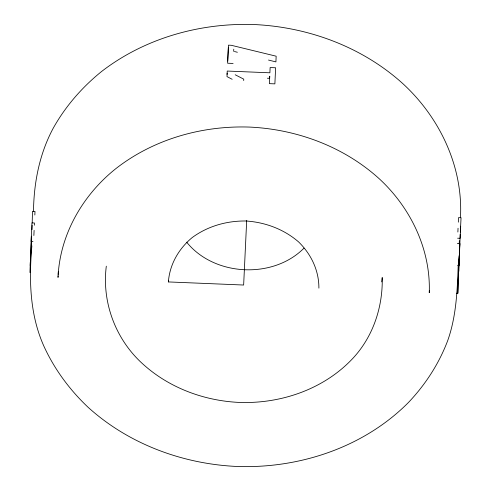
<?xml version="1.0" encoding="UTF-8"?>
<svg xmlns="http://www.w3.org/2000/svg" width="491" height="491" viewBox="0 0 491 491"><rect width="100%" height="100%" fill="white"/><g stroke="black" fill="none" stroke-linecap="round" stroke-linejoin="round"><path stroke-width="0.74" d="M32.081 229.635L32.154 225.209M32.191 223L32.492 211.32L35.002 211.425L34.836 214.997M31.356 236.208L30.215 265.588M458.717 264.888L457.833 293.274L456.575 293.219M29.945 272.536L30.313 262.182M457.673 265.324L458.925 265.373L458.981 263.563M30.577 259.156L31.326 242.382M233.673 51.334L233.759 49.204M243.696 80.579L243.751 79.155L235.201 74.767M457.833 293.274L458.711 265.257M458.925 265.373L459.834 243.61L457.33 243.505M31.872 245.838C28.926 279.925 29.693 314.608 43.963 346.339C54.476 369.287 69.612 389.744 87.889 407.1C128.378 443.876 182.247 463.897 236.582 466.45C299.271 468.795 363.843 447.442 408.494 402.442C425.482 384.533 439.04 363.604 447.761 340.472C456.342 316.216 457.33 290.39 458.213 264.931M33.486 211.627C33.836 182.824 39.433 153.996 53.102 128.427C65.358 106.424 82.034 87.275 101.606 71.471C144.876 38.114 200.15 22.623 254.436 24.55C308.771 27.103 362.64 47.124 403.129 83.9C439.212 117.183 462.369 165.179 460.583 214.757L460.435 217.795M33.867 235.496L34.112 230.353M34.352 225.209L34.456 223.006L31.946 222.902L31.105 241.523L32.989 241.603M58.098 275.917L58.03 277.384C59.822 234.299 83.145 194.258 116.741 167.94C154.407 138.904 202.537 125.414 249.796 127.089C297.098 129.311 343.995 146.748 379.242 178.761C410.66 207.736 430.822 249.52 429.263 292.679L429.367 290.482M58.165 274.457L58.306 271.529M106.308 266.171C101.674 302.413 115.704 339.625 142.863 364.015C169.064 387.81 203.918 400.766 239.074 402.417C279.637 403.94 321.421 390.118 350.31 361.002C372.258 339.109 382.949 308.256 382.225 277.538L381.716 281.902M246.691 220.41L243.646 285.032L168.395 281.932L168.468 280.41M227.075 74.466L227.235 71.048L269.89 72.803L270.136 67.549L275.617 67.776L274.88 83.869L269.399 83.642L269.731 76.191L269.645 78.327L267.399 78.229M227.707 61.087L228.456 45.166L231.23 45.276L276.163 56.195L275.911 61.903L268.503 60.049M227.155 73.177L226.989 76.602L232.157 79.284M228.376 47.302L227.621 63.222L233.102 63.443M457.87 232.028L458.048 228.241M458.336 222.171L458.551 217.623L461.055 217.728L460.319 232.047M459.22 243.64L459.361 240.602M460.693 226.204L460.122 238.313L457.618 238.209M458.864 271.302L460.196 234.293M458.852 261.856L459.183 255.774M459.343 252.73L459.834 243.61M458.852 262.986L459.404 253.908M31.467 240.13L31.651 237.122M168.395 281.932C169.653 264.391 178.773 248.679 192.202 237.564C207.803 226.093 226.873 220.723 246.138 220.999C265.392 222.313 283.97 229.248 298.62 241.946C311.122 254.123 319.009 270.516 318.892 288.131M304.021 248.115C273.174 279.336 214.186 276.445 186.678 242.173M234.416 51.518L237.38 52.261"/></g></svg>
